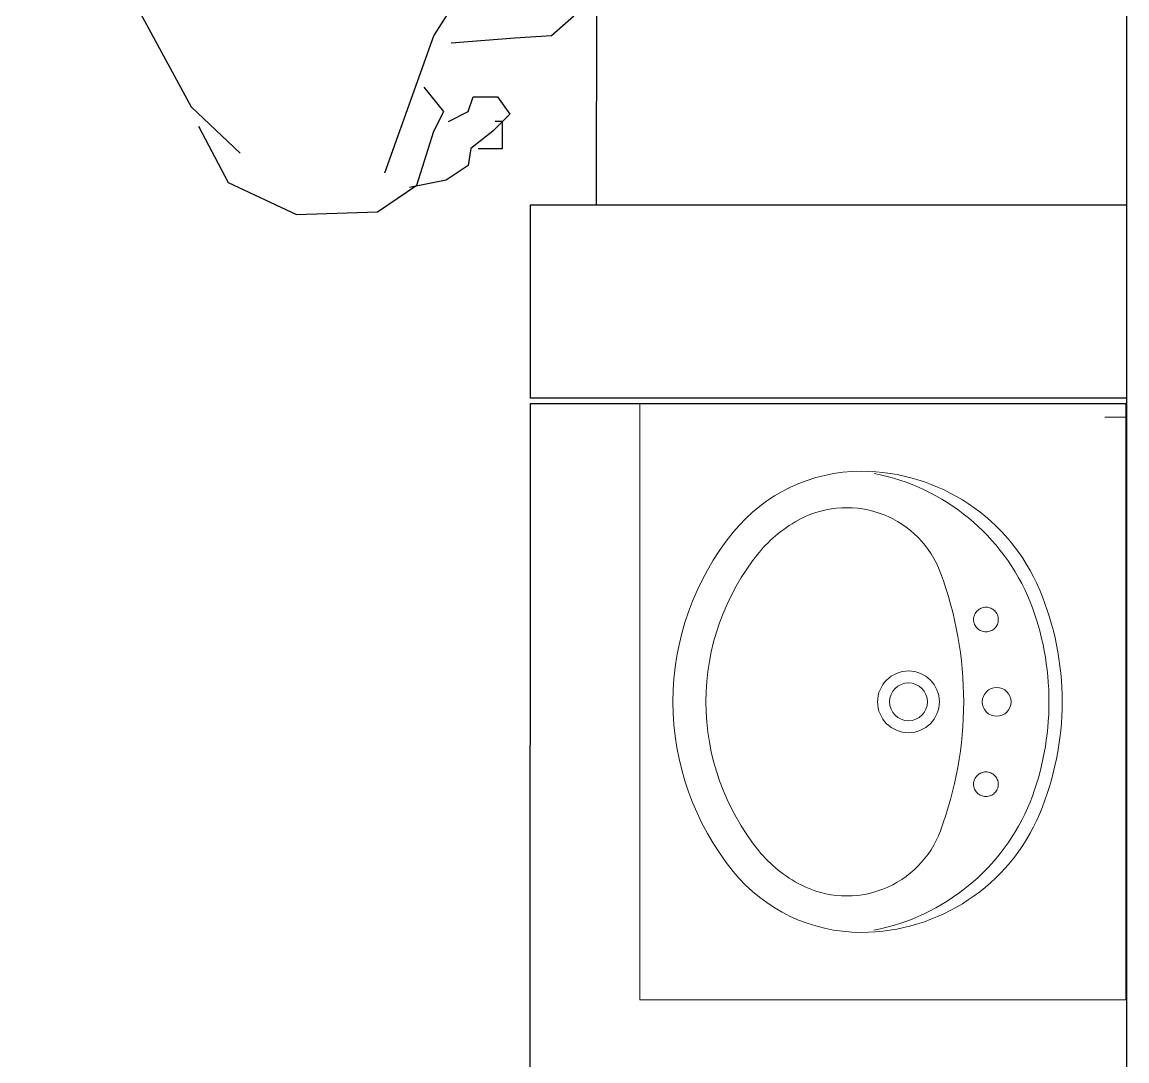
# Model space of a CAD drawing. Header units: metres. Extents: x 319894 to 3389272, y 120 to 6136017.
# Drawn here: x 321369.193 to 321370.026, y 3068031.635 to 3068032.42 of the extents above; entities that cross this region are included whole.
import ezdxf

# ---------------------------------------------------------------- set-up
doc = ezdxf.new("R2010")
doc.units = ezdxf.units.M
doc.header["$MEASUREMENT"] = 0
doc.linetypes.add('RAYITAS', pattern=[0.375, 0.25, -0.125])
doc.layers.add('a_MUEBLE ART', color=4, linetype='Continuous', lineweight=5)
doc.layers.add('wall', color=4, linetype='Continuous', lineweight=30)
doc.layers.add('steps', color=23, linetype='Continuous')

# ---------------------------------------------------------------- blocks, each defined once
blk = doc.blocks.new('R87')
at = {"color": 0, "linetype": 'ByBlock'}
for p, q in [((-200.5, 798.4), (-258.1, 779.2)), ((-63.6, 788.8), (-200.5, 798.4)), ((20.4, 769.6), (-63.6, 788.8)), ((-258.1, 779.2), (-289.4, 728.8)), ((54.1, 748), (20.4, 769.6)), ((85.3, 685.6), (54.1, 748)), ((68.5, 748), (133.3, 755.2)), ((133.3, 755.2), (142.9, 738.4)), ((142.9, 738.4), (133.3, 724)), ((-289.4, 728.8), (-275, 692.8)), ((133.3, 724), (166.9, 721.6)), ((166.9, 721.6), (171.7, 712)), ((171.7, 712), (164.5, 709.6)), ((164.5, 709.6), (200.6, 702.4)), ((-275, 692.8), (-246.1, 673.6)), ((200.6, 695.2), (188.6, 680.8)), ((200.6, 702.4), (200.6, 695.2)), ((-246.1, 673.6), (-190.9, 690.4)), ((-190.9, 690.4), (-205.3, 668.8)), ((94.9, 654.4), (85.3, 685.6)), ((188.6, 680.8), (207.8, 671.2)), ((207.8, 671.2), (203, 654.4)), ((-205.3, 668.8), (-210.1, 604)), ((121.3, 628), (94.9, 654.4)), ((169.3, 654.4), (128.5, 652)), ((128.5, 652), (140.5, 635.2)), ((203, 654.4), (169.3, 654.4)), ((154.9, 589.6), (121.3, 628)), ((140.5, 635.2), (169.3, 632.8)), ((169.3, 632.8), (171.7, 620.8)), ((171.7, 620.8), (147.7, 613.6)), ((-210.1, 604), (-193.3, 546.4)), ((-154.9, 601.6), (-190.9, 500.8)), ((174.1, 520), (154.9, 589.6)), ((-16.5, 535.6), (-50.1, 526.3)), ((28.1, 528), (-16.5, 535.6)), ((-190.9, 529.6), (-224.5, 450.5)), ((-50.1, 526.3), (-95.5, 496.9)), ((51.7, 522.1), (28.1, 528)), ((91.2, 517.9), (51.7, 522.1)), ((188.6, 448.1), (174.1, 520)), ((128.5, 481.6), (80.5, 515.2)), ((129.9, 500.3), (91.2, 517.9)), ((-190.9, 500.8), (-193.3, 368.9)), ((156, 483.4), (129.9, 500.3)), ((-95.5, 496.9), (-116.6, 448.1)), ((142.9, 440.9), (128.5, 481.6)), ((167.8, 454), (156, 483.4)), ((-224.5, 450.5), (-226.9, 380.9)), ((-116.6, 448.1), (-121.6, 396)), ((173.6, 440.6), (167.8, 454)), ((147.7, 390.5), (142.9, 440.9)), ((181.2, 433), (173.6, 440.6)), ((203.1, 422.1), (181.2, 433)), ((209, 408.6), (203.1, 422.1)), ((206.4, 399.4), (209, 408.6)), ((-121.6, 396), (-100.6, 364.9)), ((142.9, 359.3), (147.7, 390.5)), ((182.1, 375.9), (194.7, 391)), ((194.7, 391), (206.4, 399.4)), ((-226.9, 380.9), (-238.9, 308.9)), ((-193.3, 368.9), (-186.1, 227.3)), ((171.7, 328.1), (181.4, 378.5)), ((176.2, 355.7), (182.1, 375.9)), ((-100.6, 364.9), (-72.8, 333.8)), ((123.7, 332.9), (142.9, 359.3)), ((163.5, 326.3), (176.2, 355.7)), ((-72.8, 333.8), (-33.3, 289.3)), ((135.7, 328.1), (123.7, 332.9)), ((142.9, 316.1), (135.7, 328.1)), ((140, 302.8), (163.5, 326.3)), ((154.9, 246.5), (171.7, 328.1)), ((135.7, 301.7), (142.9, 316.1)), ((-238.9, 308.9), (-231.7, 258.5)), ((49.1, 285.1), (94.6, 295.2)), ((94.6, 295.2), (140, 302.8)), ((-33.3, 289.3), (1.2, 274.2)), ((1.2, 274.2), (49.1, 285.1)), ((183.8, 284.9), (224.6, 287.3)), ((224.6, 287.3), (251, 265.7)), ((251, 265.7), (260.6, 236.9)), ((-231.7, 258.5), (-186.1, 217.7)), ((114.1, 181.7), (154.9, 246.5)), ((260.6, 236.9), (251, 200.9)), ((-186.1, 227.3), (-123.7, 112.1)), ((251, 200.9), (229.4, 181.7)), ((66.1, 47.3), (114.1, 181.7)), ((193.4, 179.3), (130.9, 174.5)), ((229.4, 181.7), (193.4, 179.3)), ((123.7, 107.3), (104.5, 131.3)), ((147.7, 107.3), (152.5, 121.7)), ((152.5, 121.7), (176.5, 121.7)), ((176.5, 121.7), (188.6, 104.9)), ((-123.7, 112.1), (-75.6, 66.5)), ((114.1, 88.1), (123.7, 107.3)), ((128.5, 97.7), (147.7, 107.3)), ((188.6, 104.9), (171.7, 88.1)), ((181.4, 97.7), (174.1, 97.7)), ((181.4, 71.3), (181.4, 97.7)), ((-116.5, 92.9), (-87.6, 37.7)), ((97.3, 35.3), (114.1, 88.1)), ((171.7, 88.1), (150.1, 71.3)), ((150.1, 71.3), (147.7, 54.5)), ((157.3, 71.3), (181.4, 71.3)), ((147.7, 54.5), (126.1, 40.1)), ((-87.6, 37.7), (-20.4, 6.5)), ((58.9, 8.9), (97.3, 35.3)), ((126.1, 40.1), (90.1, 32.9)), ((-20.4, 6.5), (58.9, 8.9))]:
    blk.add_line(p, q, dxfattribs=at)

msp = doc.modelspace()

# ---------------------------------------------------------------- linework, layer by layer
at = {"layer": 'a_MUEBLE ART', "color": 8}
msp.add_line((321370.02574, 3068032.12144), (321370.00984, 3068032.12145), dxfattribs=at)
at = {"layer": 'a_MUEBLE ART'}
msp.add_lwpolyline([(321370.02574, 3068031.68143), (321370.02574, 3068032.13143), (321369.65908, 3068032.13154), (321369.65908, 3068031.68154)], close=True, dxfattribs=at)
at = {"layer": 'a_MUEBLE ART', "color": 8, "linetype": 'RAYITAS'}
for centre in [(321369.92014, 3068031.9686), (321369.92011, 3068031.84431)]:
    msp.add_circle(centre, 0.00932, dxfattribs=at)
at = {"layer": 'a_MUEBLE ART', "color": 8}
for centre, radius in [((321369.86171, 3068031.90647), 0.0233), ((321369.86171, 3068031.90647), 0.01429), ((321369.9282, 3068031.90645), 0.01088)]:
    msp.add_circle(centre, radius, dxfattribs=at)
at = {"layer": 'a_MUEBLE ART'}
for centre, radius, start, end in [((321369.80507, 3068031.92156), 0.16031, 82.4878, 82.4878), ((321369.82599, 3068031.9562), 0.12429, 89.98311, 140.9002), ((321369.82598, 3068031.93445), 0.14604, 22.69752, 89.98311), ((321369.80507, 3068031.92156), 0.16031, 22.16237, 78.98636), ((321369.80506, 3068031.89142), 0.16031, 277.47842, 277.47842), ((321369.81511, 3068031.97751), 0.07551, 20.34157, 117.0521), ((321369.82599, 3068031.9562), 0.09943, 117.05211, 140.9002), ((321369.88719, 3068031.90646), 0.20315, 140.9002, 179.98311), ((321369.88719, 3068031.90646), 0.17829, 140.9002, 179.98311), ((321369.62369, 3068031.90654), 0.27965, 359.98311, 20.34157), ((321369.75917, 3068031.9065), 0.21846, 359.98311, 22.69752), ((321369.75917, 3068031.9065), 0.20852, 359.98311, 21.23636), ((321369.88719, 3068031.90646), 0.20315, 179.98311, 219.06602), ((321369.88719, 3068031.90646), 0.17829, 179.98311, 219.06602), ((321369.62369, 3068031.90654), 0.27965, 339.62465, 359.98311), ((321369.75917, 3068031.9065), 0.20852, 338.72986, 359.98311), ((321369.75917, 3068031.9065), 0.21846, 337.2687, 359.98311), ((321369.80506, 3068031.89142), 0.16031, 280.97986, 337.80385), ((321369.82597, 3068031.87852), 0.14604, 269.98311, 337.2687), ((321369.81506, 3068031.83546), 0.07551, 242.91412, 339.62465), ((321369.82596, 3068031.85677), 0.09943, 219.06602, 242.91411), ((321369.82596, 3068031.85677), 0.12429, 219.06602, 269.98311)]:
    msp.add_arc(centre, radius, start, end, dxfattribs=at)
at = {"layer": 'steps'}
for p, q in [((321369.62647, 3068035.13565), (321369.62622, 3068032.28145)), ((321369.57621, 3068032.13145), (321369.57611, 3068031.00216)), ((321370.02574, 3068032.13143), (321369.57621, 3068032.13145)), ((321370.02574, 3068032.13561), (321369.57622, 3068032.13563))]:
    msp.add_line(p, q, dxfattribs=at)
at = {"layer": 'wall'}
for p, q in [((321370.02647, 3068035.13561), (321370.02569, 3068027.14065)), ((321370.02647, 3068035.13561), (321370.02569, 3068027.14065)), ((321369.57624, 3068032.28145), (321369.57622, 3068032.13563)), ((321370.02624, 3068032.28145), (321369.57624, 3068032.28145)), ((321370.02622, 3068032.13145), (321369.57622, 3068032.13145))]:
    msp.add_line(p, q, dxfattribs=at)

# ---------------------------------------------------------------- block references
at = {"xscale": 0.0007699896977079835, "yscale": 0.0007699896977079835, "zscale": 0.0007699896977079835, "rotation": 359.9913395207508}
msp.add_blockref('R87', (321369.41584, 3068032.26936), dxfattribs=at)

doc.saveas('drawing.dxf')
